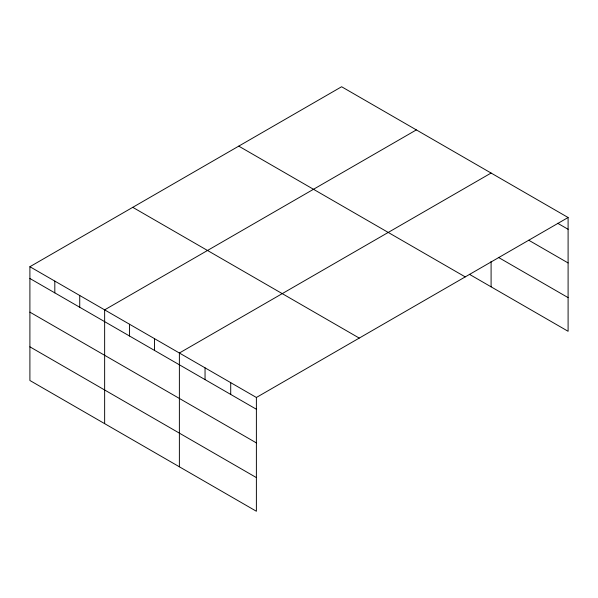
<?xml version="1.0" encoding="UTF-8"?>
<svg xmlns="http://www.w3.org/2000/svg" width="598" height="598" viewBox="0 0 598 598"><rect width="100%" height="100%" fill="white"/><g stroke="black" fill="none" stroke-linecap="round" stroke-linejoin="round"><path stroke-width="0.9" d="M568.1 217.508L341.615 86.747L29.9 266.715L29.9 380.492L256.385 511.253L256.385 397.476L568.1 217.508L568.1 331.285L469.393 274.303M416.358 129.901L104.643 309.861L104.643 423.646M491.093 173.046L179.378 353.014L179.378 466.791M557.672 223.263L568.1 229.288M528.796 240.254L568.1 262.948M498.313 257.334L568.1 297.625M238.751 146.136L465.237 276.896M132.763 207.327L359.249 338.087M29.9 266.715L256.385 397.476M29.9 278.489L256.385 409.249M29.9 312.149L256.385 442.909M29.9 346.833L256.385 477.593M491.093 261.356L491.093 286.831M230.716 382.653L230.716 394.433M205.047 367.837L205.047 379.61M154.471 338.632L154.471 350.406M129.557 324.251L129.557 336.024M79.728 295.479L79.728 307.26M54.814 281.097L54.814 292.871"/></g></svg>
